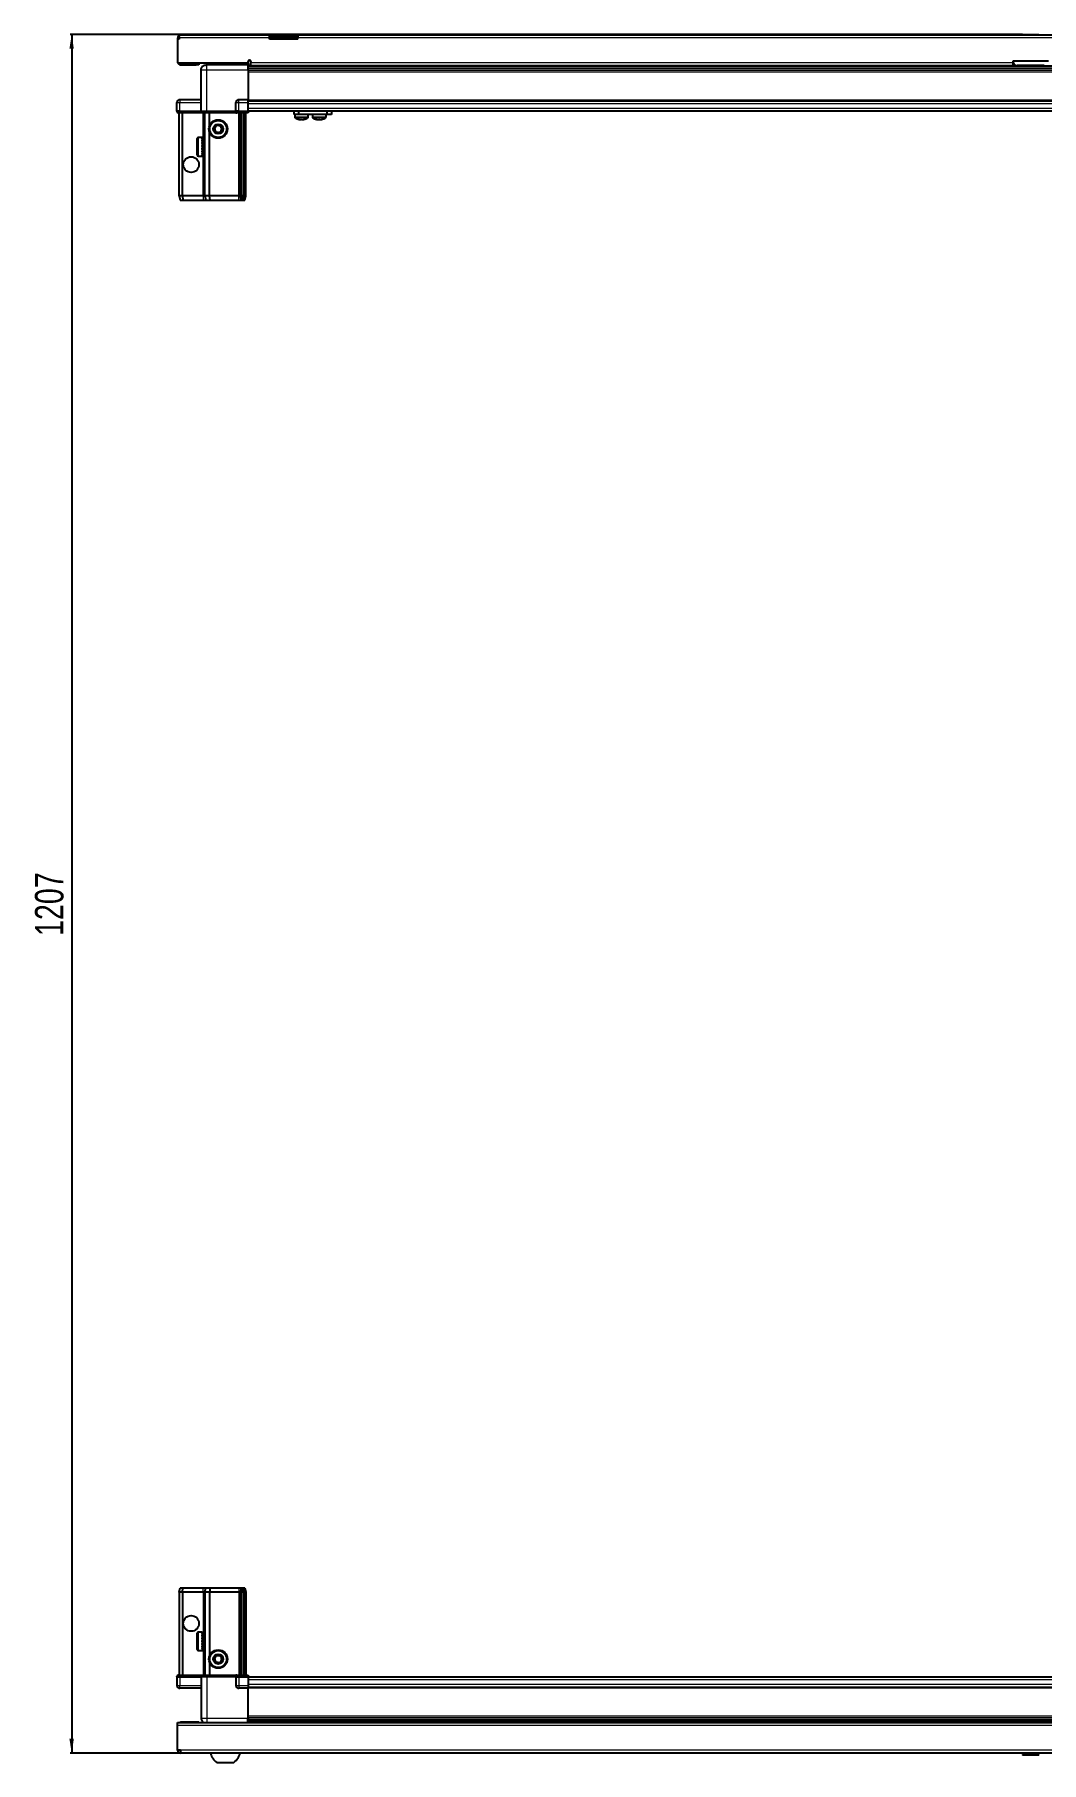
# Model space of a CAD drawing. Header units: millimetres. Extents: x 1319 to 5460, y -638 to 1773.
# Drawn here: x 1375 to 2082, y -638 to 575 of the extents above; entities that cross this region are included whole.
import ezdxf

# ---------------------------------------------------------------- set-up
doc = ezdxf.new("R2010")
doc.units = ezdxf.units.MM
doc.layers.add('FORMAT', color=7, linetype='Continuous')
doc.styles.add('SLDTEXTSTYLE0', font='TXT', dxfattribs={"width": 0.75})
doc.dimstyles.new('SLDDIMSTYLE0', dxfattribs={"dimtxt": 20, "dimasz": 10, "dimexe": 0, "dimexo": 0.0625, "dimgap": 5, "dimtad": 2, "dimdec": 1, "dimrnd": 1e-09, "dimzin": 12, "dimdsep": 46, "dimtxsty": 'SLDTEXTSTYLE0', "dimsah": 1, "dimcen": 0.09, "dimadec": 0, "dimazin": 3, "dimtfac": 1, "dimtofl": 0, "dimtmove": 0, "dimatfit": 3, "dimfxl": 0, "dimfrac": 2, "dimtolj": 1, "dimtzin": 12, "dimarcsym": 0})

# ---------------------------------------------------------------- blocks, each defined once
blk = doc.blocks.new('_D_9')
at = {"layer": 'FORMAT'}
for p, q in [((2068.9, 575.4), (1399.7, 575.4)), ((1400.7, 575.4), (1400.7, -631.6)), ((1477.2, -631.6), (1399.7, -631.6))]:
    blk.add_line(p, q, dxfattribs=at)
for points in [[(1400.7, 575.4), (1399.1, 565.4), (1402.2, 565.4)], [(1400.7, -631.6), (1402.2, -621.6), (1399.1, -621.6)]]:
    blk.add_solid(points, dxfattribs=at)
at = {"layer": 'FORMAT', "insert": (1374.9, -57.7), "char_height": 20, "attachment_point": 1, "rotation": 90, "style": 'SLDTEXTSTYLE0'}
blk.add_mtext('1207', dxfattribs=at)

msp = doc.modelspace()

# ---------------------------------------------------------------- linework, layer by layer
at = {"color": 7, "linetype": 'Continuous', "lineweight": 25}
for p, q in [((1476.16, 572.98), (1475.16, 572.98)), ((1475.16, 572.98), (1475.16, 572.08)), ((1475.16, 572.08), (1475.16, 555.58)), ((1476.16, 572.08), (1475.16, 572.08)), ((1476.16, 572.98), (1476.16, 572.08)), ((1476.76, 575.08), (1539.66, 575.08)), ((1539.66, 572.98), (1539.66, 575.08)), ((1539.66, 575.08), (1549.66, 575.08)), ((1549.66, 573.58), (1539.66, 573.58)), ((1539.66, 572.08), (1539.66, 572.98)), ((1559.66, 572.08), (1539.66, 572.08)), ((1549.66, 575.08), (1559.66, 575.08)), ((1559.66, 573.58), (1549.66, 573.58)), ((1559.66, 575.08), (2589.66, 575.08)), ((1559.66, 575.08), (1559.66, 572.98)), ((1559.66, 572.08), (1559.66, 572.98)), ((2068.87, 575.38), (2068.87, 575.08)), ((2068.87, 575.38), (2080.44, 575.38)), ((2080.44, 575.08), (2080.44, 575.38)), ((1475.16, 555.58), (1524.66, 555.58)), ((1477.26, 554.08), (1488.16, 554.08)), ((1490.16, 554.08), (1488.16, 554.08)), ((1490.16, 555.58), (1490.16, 554.08)), ((1491.66, 521.58), (1491.66, 550.58)), ((1495.41, 555.58), (1495.41, 554.08)), ((1524.66, 554.08), (1495.66, 554.08)), ((1521.91, 554.08), (1521.91, 555.58)), ((1524.66, 555.58), (1524.66, 556.43)), ((1524.66, 555.58), (1524.66, 554.08)), ((1524.66, 553.43), (1548.53, 553.43)), ((2624.66, 551.64), (1524.66, 551.64)), ((2624.66, 551.6), (1524.66, 551.6)), ((1524.66, 550.58), (1524.66, 529.58)), ((1526.66, 556.43), (1526.66, 555.68)), ((1526.66, 553.58), (1526.66, 555.68)), ((1526.66, 553.58), (2062.16, 553.58)), ((1543.16, 553.58), (1543.16, 553.43)), ((1543.32, 553.58), (1543.32, 553.43)), ((1543.53, 553.58), (1543.53, 553.43)), ((1544.08, 553.58), (1544.08, 553.43)), ((1544.49, 553.58), (1544.49, 553.43)), ((1545.38, 553.58), (1545.38, 553.43)), ((1545.96, 553.58), (1545.96, 553.43)), ((1547.1, 553.58), (1547.1, 553.43)), ((1547.8, 553.58), (1547.8, 553.43)), ((1548.53, 553.43), (1549.07, 553.43)), ((1549.07, 553.58), (1549.07, 553.43)), ((1549.07, 553.43), (1549.08, 553.43)), ((1549.08, 553.43), (1549.81, 553.43)), ((1549.26, 553.58), (1549.26, 553.43)), ((1549.76, 553.58), (1549.76, 553.43)), ((1549.81, 553.58), (1549.81, 553.43)), ((1549.81, 553.43), (1550.78, 553.43)), ((1549.81, 553.43), (1549.81, 553.43)), ((1550.78, 553.43), (2598.53, 553.43)), ((1551.1, 553.58), (1551.1, 553.43)), ((1551.12, 553.58), (1551.12, 553.43)), ((1551.81, 553.58), (1551.81, 553.43)), ((1552.99, 553.58), (1552.99, 553.43)), ((1553.6, 553.58), (1553.6, 553.43)), ((1554.55, 553.58), (1554.55, 553.43)), ((1555.01, 553.58), (1555.01, 553.43)), ((1555.63, 553.58), (1555.63, 553.43)), ((1555.89, 553.58), (1555.89, 553.43)), ((1556.13, 553.58), (1556.13, 553.43)), ((1556.16, 553.58), (1556.16, 553.43)), ((2087.16, 556.58), (2062.16, 556.58)), ((2062.16, 556.58), (2062.16, 555.68)), ((2062.16, 555.68), (2062.16, 553.58)), ((2084.16, 553.58), (2065.16, 553.58)), ((1474.66, 521.58), (1474.66, 527.58)), ((1491.66, 529.58), (1476.66, 529.58)), ((1516.16, 521.58), (1516.16, 527.58)), ((1524.66, 529.58), (1518.16, 529.58)), ((1524.66, 527.58), (1524.66, 529.58)), ((1524.66, 528.93), (2624.66, 528.93)), ((1524.66, 521.58), (1524.66, 527.58)), ((1474.66, 521.58), (1474.66, 521.25)), ((1476.66, 521.58), (1474.66, 521.58)), ((1474.66, 521.58), (1474.66, 521.25)), ((1474.66, 521.58), (1474.66, 521.58)), ((1474.66, 521.25), (1475.16, 520.38)), ((1474.66, 521.25), (1475.16, 520.38)), ((1475.16, 520.38), (1476.66, 520.38)), ((1476.16, 462.08), (1476.16, 520.38)), ((1476.66, 521.58), (1491.46, 521.58)), ((1491.46, 520.38), (1476.66, 520.38)), ((1478.66, 462.08), (1478.66, 520.38)), ((1491.46, 521.58), (1491.66, 521.58)), ((1491.66, 520.38), (1491.46, 520.38)), ((1491.66, 521.58), (1491.66, 520.38)), ((1491.66, 521.58), (1495.66, 521.58)), ((1495.66, 520.38), (1491.66, 520.38)), ((1494.16, 462.08), (1494.16, 520.38)), ((1495.66, 521.58), (1515.96, 521.58)), ((1515.96, 520.38), (1495.66, 520.38)), ((1497.66, 511.58), (1497.66, 520.38)), ((1515.96, 521.58), (1516.16, 521.58)), ((1516.16, 520.38), (1515.96, 520.38)), ((1516.16, 521.58), (1516.16, 520.38)), ((1518.16, 521.58), (1516.16, 521.58)), ((1516.16, 521.58), (1518.16, 521.58)), ((1516.16, 520.38), (1516.83, 520.38)), ((1524.66, 520.38), (1516.83, 520.38)), ((1518.16, 521.58), (1524.66, 521.58)), ((1518.16, 521.25), (1524.66, 521.25)), ((1519.16, 462.08), (1519.16, 520.38)), ((1520.16, 462.08), (1520.16, 520.38)), ((1521.66, 462.08), (1521.66, 520.38)), ((1523.16, 462.08), (1523.16, 520.38)), ((1524.66, 521.73), (2624.66, 521.73)), ((1524.66, 521.58), (1524.66, 521.25)), ((1524.66, 521.25), (1524.66, 520.38)), ((1557.11, 519.23), (1557.11, 521.73)), ((1560.11, 519.23), (1557.11, 519.23)), ((1557.46, 519.23), (1557.46, 517.32)), ((1560.11, 521.73), (1560.11, 519.23)), ((1580.31, 519.23), (1560.11, 519.23)), ((1566.96, 517.32), (1566.96, 519.23)), ((1569.91, 519.23), (1569.91, 517.32)), ((1569.96, 519.23), (1569.96, 517.32)), ((1579.46, 517.32), (1579.46, 519.23)), ((1580.31, 519.23), (1580.31, 521.73)), ((1583.31, 519.23), (1580.31, 519.23)), ((1583.31, 521.73), (1583.31, 519.23)), ((1488.96, 490.88), (1488.96, 502.28)), ((1492.66, 503.08), (1489.76, 503.08)), ((1492.16, 502.99), (1492.66, 502.99)), ((1492.16, 502.99), (1492.16, 502.82)), ((1492.16, 502.82), (1492.66, 502.82)), ((1492.16, 502.33), (1492.66, 502.33)), ((1492.16, 502.33), (1492.16, 501.95)), ((1492.16, 501.95), (1492.66, 501.95)), ((1492.16, 501.12), (1492.66, 501.12)), ((1492.16, 501.12), (1492.16, 500.56)), ((1492.16, 500.56), (1492.66, 500.56)), ((1492.16, 499.46), (1492.66, 499.46)), ((1492.16, 499.46), (1492.16, 498.78)), ((1492.16, 498.78), (1492.66, 498.78)), ((1492.66, 502.99), (1492.66, 503.08)), ((1492.66, 502.82), (1492.66, 502.99)), ((1492.66, 502.33), (1492.66, 502.82)), ((1492.66, 501.95), (1492.66, 502.33)), ((1492.66, 501.12), (1492.66, 501.95)), ((1492.66, 500.56), (1492.66, 501.12)), ((1492.76, 500.98), (1492.66, 500.98)), ((1492.66, 499.46), (1492.66, 500.56)), ((1492.66, 498.78), (1492.66, 499.46)), ((1492.66, 497.51), (1492.66, 498.78)), ((1492.76, 499.47), (1492.76, 500.98)), ((1492.76, 492.18), (1492.76, 499.47)), ((1493.64, 499.89), (1493.16, 500.58)), ((1493.16, 492.58), (1493.16, 500.58)), ((1494.12, 500.58), (1493.64, 499.89)), ((1493.64, 493.27), (1493.64, 499.89)), ((1494.16, 500.58), (1494.12, 500.58)), ((1494.12, 492.58), (1494.12, 500.58)), ((1497.66, 462.08), (1497.66, 506.58)), ((1489.76, 490.08), (1492.66, 490.08)), ((1492.16, 497.51), (1492.66, 497.51)), ((1492.16, 497.51), (1492.16, 496.78)), ((1492.16, 497.21), (1492.66, 497.21)), ((1492.16, 496.78), (1492.66, 496.78)), ((1492.16, 495.48), (1492.66, 495.48)), ((1492.16, 495.48), (1492.16, 494.76)), ((1492.16, 495.35), (1492.66, 495.35)), ((1492.16, 494.76), (1492.66, 494.76)), ((1492.16, 493.56), (1492.66, 493.56)), ((1492.16, 493.56), (1492.16, 492.92)), ((1492.16, 492.92), (1492.66, 492.92)), ((1492.16, 491.93), (1492.66, 491.93)), ((1492.16, 491.93), (1492.16, 491.44)), ((1492.16, 491.44), (1492.66, 491.44)), ((1492.16, 490.75), (1492.66, 490.75)), ((1492.16, 490.75), (1492.16, 490.46)), ((1492.16, 490.46), (1492.66, 490.46)), ((1492.16, 490.15), (1492.66, 490.15)), ((1492.16, 490.15), (1492.16, 490.08)), ((1492.16, 490.08), (1492.66, 490.08)), ((1492.66, 497.21), (1492.66, 497.51)), ((1492.66, 495.48), (1492.66, 496.78)), ((1492.66, 494.76), (1492.66, 495.35)), ((1492.66, 493.56), (1492.66, 494.76)), ((1492.66, 492.92), (1492.66, 493.56)), ((1492.66, 491.93), (1492.66, 492.92)), ((1492.66, 492.18), (1492.76, 492.18)), ((1492.66, 491.44), (1492.66, 491.93)), ((1492.66, 490.75), (1492.66, 491.44)), ((1492.66, 490.46), (1492.66, 490.75)), ((1492.66, 490.15), (1492.66, 490.46)), ((1492.66, 490.08), (1492.66, 490.15)), ((1492.66, 490.08), (1492.66, 490.08)), ((1493.16, 492.58), (1493.64, 493.27)), ((1493.64, 493.27), (1494.12, 492.58)), ((1494.12, 492.58), (1494.16, 492.58)), ((1476.16, 462.08), (1476.96, 459.08)), ((1478.66, 462.08), (1476.16, 462.08)), ((1493.16, 462.08), (1478.66, 462.08)), ((1478.66, 462.08), (1478.81, 459.08)), ((1494.16, 462.08), (1493.16, 462.08)), ((1497.66, 462.08), (1494.16, 462.08)), ((1494.16, 462.08), (1494.96, 459.08)), ((1518.16, 462.08), (1497.66, 462.08)), ((1497.99, 459.08), (1497.66, 462.08)), ((1519.16, 462.08), (1518.16, 462.08)), ((1520.16, 462.08), (1519.16, 462.08)), ((1519.96, 459.08), (1519.16, 462.08)), ((1521.66, 462.08), (1520.16, 462.08)), ((1520.7, 459.08), (1520.16, 462.08)), ((1521.2, 459.08), (1521.66, 462.08)), ((1523.16, 462.08), (1521.66, 462.08)), ((1522.35, 459.08), (1523.16, 462.08)), ((1476.96, 459.08), (1478.81, 459.08)), ((1478.81, 459.08), (1493.16, 459.08)), ((1493.16, 459.08), (1494.96, 459.08)), ((1494.96, 459.08), (1497.99, 459.08)), ((1497.99, 459.08), (1518.16, 459.08)), ((1518.16, 459.08), (1519.96, 459.08)), ((1519.96, 459.08), (1520.7, 459.08)), ((1520.7, 459.08), (1521.2, 459.08)), ((1521.2, 459.08), (1522.35, 459.08)), ((1476.16, -518.62), (1476.96, -515.62)), ((1476.16, -518.62), (1476.16, -576.92)), ((1478.66, -518.62), (1476.16, -518.62)), ((1476.96, -515.62), (1478.81, -515.62)), ((1478.66, -518.62), (1478.81, -515.62)), ((1478.66, -518.62), (1478.66, -576.92)), ((1493.16, -518.62), (1478.66, -518.62)), ((1478.81, -515.62), (1493.16, -515.62)), ((1493.16, -515.62), (1494.96, -515.62)), ((1494.16, -518.62), (1493.16, -518.62)), ((1494.16, -518.62), (1494.96, -515.62)), ((1497.66, -518.62), (1494.16, -518.62)), ((1494.16, -518.62), (1494.16, -576.92)), ((1494.96, -515.62), (1497.99, -515.62)), ((1497.99, -515.62), (1497.66, -518.62)), ((1497.66, -518.62), (1497.66, -563.12)), ((1518.16, -518.62), (1497.66, -518.62)), ((1497.99, -515.62), (1518.16, -515.62)), ((1518.16, -515.62), (1519.96, -515.62)), ((1519.16, -518.62), (1518.16, -518.62)), ((1519.96, -515.62), (1519.16, -518.62)), ((1519.16, -518.62), (1519.16, -576.92)), ((1520.16, -518.62), (1519.16, -518.62)), ((1519.96, -515.62), (1520.7, -515.62)), ((1520.7, -515.62), (1520.16, -518.62)), ((1520.16, -518.62), (1520.16, -576.92)), ((1521.66, -518.62), (1520.16, -518.62)), ((1520.7, -515.62), (1521.2, -515.62)), ((1521.2, -515.62), (1522.35, -515.62)), ((1521.2, -515.62), (1521.66, -518.62)), ((1521.66, -518.62), (1521.66, -576.92)), ((1523.16, -518.62), (1521.66, -518.62)), ((1522.35, -515.62), (1523.16, -518.62)), ((1523.16, -518.62), (1523.16, -576.92)), ((1488.96, -558.82), (1488.96, -547.42)), ((1492.16, -546.62), (1489.76, -546.62)), ((1492.16, -546.62), (1492.16, -546.63)), ((1492.16, -546.63), (1492.66, -546.63)), ((1492.16, -546.81), (1492.66, -546.81)), ((1492.16, -546.81), (1492.16, -547.03)), ((1492.16, -547.03), (1492.66, -547.03)), ((1492.16, -547.61), (1492.66, -547.61)), ((1492.16, -547.61), (1492.16, -548.03)), ((1492.16, -548.03), (1492.66, -548.03)), ((1492.16, -548.94), (1492.66, -548.94)), ((1492.16, -548.94), (1492.16, -549.53)), ((1492.16, -549.53), (1492.66, -549.53)), ((1492.16, -550.68), (1492.66, -550.68)), ((1492.16, -550.68), (1492.16, -551.38)), ((1492.16, -551.38), (1492.66, -551.38)), ((1492.16, -552.67), (1492.66, -552.67)), ((1492.16, -552.67), (1492.16, -553.4)), ((1492.16, -552.81), (1492.66, -552.81)), ((1492.16, -553.31), (1492.66, -553.31)), ((1492.16, -553.4), (1492.66, -553.4)), ((1492.16, -554.69), (1492.66, -554.69)), ((1492.16, -554.69), (1492.16, -555.4)), ((1492.16, -555.4), (1492.66, -555.4)), ((1492.16, -556.56), (1492.66, -556.56)), ((1492.16, -556.56), (1492.16, -557.17)), ((1492.16, -557.17), (1492.66, -557.17)), ((1492.16, -558.1), (1492.66, -558.1)), ((1492.16, -558.1), (1492.16, -558.54)), ((1492.66, -546.81), (1492.66, -546.63)), ((1492.66, -547.03), (1492.66, -546.81)), ((1492.66, -547.61), (1492.66, -547.03)), ((1492.66, -548.03), (1492.66, -547.61)), ((1492.66, -548.94), (1492.66, -548.03)), ((1492.76, -548.72), (1492.66, -548.72)), ((1492.66, -549.53), (1492.66, -548.94)), ((1492.66, -550.68), (1492.66, -549.53)), ((1492.66, -551.38), (1492.66, -550.68)), ((1492.66, -552.67), (1492.66, -551.38)), ((1492.66, -552.81), (1492.66, -552.67)), ((1492.66, -553.4), (1492.66, -553.31)), ((1492.66, -554.69), (1492.66, -553.4)), ((1492.66, -555.4), (1492.66, -554.69)), ((1492.66, -556.56), (1492.66, -555.4)), ((1492.66, -557.17), (1492.66, -556.56)), ((1492.66, -558.1), (1492.66, -557.17)), ((1492.66, -557.52), (1492.76, -557.52)), ((1492.66, -558.54), (1492.66, -558.1)), ((1492.76, -557.52), (1492.76, -548.72)), ((1493.64, -549.81), (1493.16, -549.12)), ((1493.16, -557.12), (1493.16, -549.12)), ((1493.16, -557.12), (1493.64, -556.43)), ((1494.12, -549.12), (1493.64, -549.81)), ((1493.64, -556.43), (1493.64, -549.81)), ((1493.64, -556.43), (1494.12, -557.12)), ((1494.16, -549.12), (1494.12, -549.12)), ((1494.12, -557.12), (1494.12, -549.12)), ((1494.12, -557.12), (1494.16, -557.12)), ((1489.76, -559.62), (1492.16, -559.62)), ((1492.16, -558.54), (1492.66, -558.54)), ((1492.16, -559.15), (1492.66, -559.15)), ((1492.16, -559.15), (1492.16, -559.38)), ((1492.16, -559.38), (1492.66, -559.38)), ((1492.16, -559.6), (1492.66, -559.6)), ((1492.16, -559.6), (1492.16, -559.62)), ((1492.16, -559.61), (1492.66, -559.61)), ((1492.66, -559.15), (1492.66, -558.54)), ((1492.66, -559.38), (1492.66, -559.15)), ((1492.66, -559.6), (1492.66, -559.38)), ((1492.66, -559.61), (1492.66, -559.6)), ((1497.66, -568.12), (1497.66, -576.92)), ((1475.16, -576.92), (1474.66, -577.79)), ((1474.66, -578.12), (1474.66, -577.79)), ((1474.66, -578.12), (1476.66, -578.12)), ((1474.66, -578.12), (1474.66, -584.12)), ((1476.66, -576.92), (1475.16, -576.92)), ((1476.66, -576.92), (1491.46, -576.92)), ((1491.46, -578.12), (1476.66, -578.12)), ((1476.66, -578.12), (1491.46, -578.12)), ((1491.46, -576.92), (1491.66, -576.92)), ((1491.66, -578.12), (1491.46, -578.12)), ((1491.66, -578.12), (1491.66, -576.92)), ((1491.66, -576.92), (1495.66, -576.92)), ((1495.66, -578.12), (1491.66, -578.12)), ((1491.66, -578.12), (1491.66, -607.12)), ((1495.66, -576.92), (1515.96, -576.92)), ((1515.96, -578.12), (1495.66, -578.12)), ((1515.96, -576.92), (1516.16, -576.92)), ((1516.16, -578.12), (1515.96, -578.12)), ((1516.16, -578.12), (1516.16, -576.92)), ((1516.83, -576.92), (1516.16, -576.92)), ((1516.16, -578.12), (1518.16, -578.12)), ((1516.16, -578.12), (1516.16, -584.12)), ((1516.83, -576.92), (1524.66, -576.92)), ((1524.66, -577.79), (1518.16, -577.79)), ((1524.66, -578.12), (1518.16, -578.12)), ((1518.16, -578.12), (1524.66, -578.12)), ((1524.66, -576.92), (1524.66, -577.79)), ((1524.66, -577.79), (1524.66, -577.79)), ((1524.66, -578.12), (1524.66, -577.79)), ((1524.66, -578.12), (1524.66, -578.12)), ((1524.66, -578.12), (1524.66, -584.12)), ((2624.66, -578.27), (1524.66, -578.27)), ((1491.66, -586.12), (1476.66, -586.12)), ((1524.66, -586.12), (1518.16, -586.12)), ((1524.66, -584.12), (1524.66, -586.12)), ((2624.66, -585.47), (1524.66, -585.47)), ((1524.66, -607.12), (1524.66, -586.12)), ((1475.16, -610.12), (2674.16, -610.12)), ((1475.16, -612.22), (1475.16, -610.12)), ((1475.16, -629.52), (1475.16, -612.22)), ((1490.16, -610.02), (1477.26, -610.02)), ((1490.16, -610.02), (1490.16, -610.12)), ((1524.51, -610.12), (1524.51, -607.12)), ((1524.66, -608.14), (2624.66, -608.14)), ((1524.66, -608.18), (2624.66, -608.18)), ((1548.53, -609.97), (1524.66, -609.97)), ((1543.16, -610.12), (1543.16, -609.97)), ((1543.2, -610.12), (1543.2, -609.97)), ((1543.47, -610.12), (1543.47, -609.97)), ((1543.73, -610.12), (1543.73, -609.97)), ((1544.38, -610.12), (1544.38, -609.97)), ((1544.84, -610.12), (1544.84, -609.97)), ((1545.81, -610.12), (1545.81, -609.97)), ((1546.43, -610.12), (1546.43, -609.97)), ((1547.62, -610.12), (1547.62, -609.97)), ((1548.28, -610.12), (1548.28, -609.97)), ((1548.33, -610.12), (1548.33, -609.97)), ((1549.62, -609.97), (1548.53, -609.97)), ((1550.35, -609.97), (1549.62, -609.97)), ((1549.62, -610.12), (1549.62, -609.97)), ((1549.62, -609.97), (1549.62, -609.97)), ((1549.63, -610.12), (1549.63, -609.97)), ((1550.13, -610.12), (1550.13, -609.97)), ((1550.36, -609.97), (1550.35, -609.97)), ((1550.36, -610.12), (1550.36, -609.97)), ((1550.78, -609.97), (1550.36, -609.97)), ((2598.53, -609.97), (1550.78, -609.97)), ((1551.63, -610.12), (1551.63, -609.97)), ((1552.32, -610.12), (1552.32, -609.97)), ((1553.45, -610.12), (1553.45, -609.97)), ((1554.02, -610.12), (1554.02, -609.97)), ((1554.9, -610.12), (1554.9, -609.97)), ((1555.3, -610.12), (1555.3, -609.97)), ((1555.83, -610.12), (1555.83, -609.97)), ((1556.02, -610.12), (1556.02, -609.97)), ((1556.16, -610.12), (1556.16, -609.97)), ((1477.26, -629.52), (1475.16, -629.52)), ((1477.26, -629.52), (1477.26, -631.62)), ((2672.06, -631.62), (1477.26, -631.62)), ((1502.66, -638.22), (1514.66, -638.22)), ((2069.86, -631.62), (2068.87, -632.6)), ((2068.87, -632.6), (2068.87, -633.12)), ((2080.44, -632.6), (2068.87, -632.6)), ((2080.44, -633.12), (2068.87, -633.12)), ((2080.44, -632.6), (2079.46, -631.62)), ((2080.44, -633.12), (2080.44, -632.6))]:
    msp.add_line(p, q, dxfattribs=at)
at = {"color": 8, "linetype": 'Continuous', "lineweight": 18}
for p, q in [((1539.66, 572.98), (1476.16, 572.98)), ((1549.66, 573.58), (1549.66, 575.08)), ((2589.66, 572.98), (1559.66, 572.98)), ((1477.26, 555.58), (1477.26, 554.08)), ((1488.16, 554.08), (1488.16, 555.58)), ((1495.66, 550.58), (1524.66, 550.58)), ((1495.66, 521.58), (1495.66, 550.58)), ((1524.66, 554.08), (1526.66, 554.08)), ((2624.66, 552.84), (1524.66, 552.84)), ((1524.66, 550.4), (2624.66, 550.4)), ((2624.66, 548.98), (1524.66, 548.98)), ((1526.66, 555.68), (2062.16, 555.68)), ((2062.16, 554.08), (2063.5, 554.08)), ((1474.66, 527.58), (1476.66, 527.58)), ((1476.66, 529.58), (1476.66, 527.58)), ((1476.66, 527.58), (1491.66, 527.58)), ((1476.66, 521.58), (1476.66, 527.58)), ((1516.16, 527.58), (1518.16, 527.58)), ((1518.16, 527.58), (1518.16, 529.58)), ((1518.16, 527.58), (1524.66, 527.58)), ((1518.16, 521.58), (1518.16, 527.58)), ((1524.66, 529.58), (2624.66, 529.58)), ((1524.66, 526.93), (2624.66, 526.93)), ((1524.66, 523.73), (2624.66, 523.73)), ((1476.66, 521.58), (1476.66, 520.38)), ((1491.46, 520.38), (1491.46, 521.58)), ((1493.16, 500.58), (1493.16, 520.38)), ((1495.66, 521.58), (1495.66, 520.38)), ((1515.96, 520.38), (1515.96, 521.58)), ((1518.16, 521.58), (1518.16, 521.25)), ((1518.16, 462.08), (1518.16, 520.38)), ((1566.96, 517.32), (1557.46, 517.32)), ((1566.76, 516.96), (1557.65, 516.96)), ((1569.96, 517.32), (1569.91, 517.32)), ((1579.46, 517.32), (1569.96, 517.32)), ((1570.15, 516.96), (1570.1, 516.96)), ((1579.26, 516.96), (1570.15, 516.96)), ((1489.76, 490.08), (1489.76, 503.08)), ((1493.16, 462.08), (1493.16, 492.58)), ((1493.16, 462.08), (1493.16, 459.08)), ((1518.16, 459.08), (1518.16, 462.08)), ((1493.16, -518.62), (1493.16, -515.62)), ((1493.16, -518.62), (1493.16, -549.12)), ((1518.16, -515.62), (1518.16, -518.62)), ((1518.16, -518.62), (1518.16, -576.92)), ((1489.76, -559.62), (1489.76, -546.62)), ((1493.16, -557.12), (1493.16, -576.92)), ((1476.66, -578.12), (1476.66, -576.92)), ((1476.66, -578.12), (1476.66, -584.12)), ((1491.46, -578.12), (1491.46, -576.92)), ((1495.66, -578.12), (1495.66, -576.92)), ((1495.66, -578.12), (1495.66, -607.12)), ((1515.96, -578.12), (1515.96, -576.92)), ((1518.16, -578.12), (1518.16, -577.79)), ((1518.16, -578.12), (1518.16, -584.12)), ((1524.66, -578.12), (1524.66, -577.79)), ((2624.66, -580.27), (1524.66, -580.27)), ((1474.66, -584.12), (1476.66, -584.12)), ((1476.66, -584.12), (1491.66, -584.12)), ((1476.66, -586.12), (1476.66, -584.12)), ((1516.16, -584.12), (1518.16, -584.12)), ((1518.16, -584.12), (1524.66, -584.12)), ((1518.16, -584.12), (1518.16, -586.12)), ((2624.66, -583.47), (1524.66, -583.47)), ((2624.66, -586.12), (1524.66, -586.12)), ((1524.66, -605.52), (2624.66, -605.52)), ((2674.16, -612.22), (1475.16, -612.22)), ((1477.26, -610.12), (1477.26, -610.02)), ((1495.66, -607.12), (1524.66, -607.12)), ((2624.66, -606.94), (1524.66, -606.94)), ((1524.66, -609.38), (2624.66, -609.38)), ((2672.06, -629.52), (1477.26, -629.52))]:
    msp.add_line(p, q, dxfattribs=at)
at = {"color": 7, "linetype": 'Continuous', "lineweight": 25, "flags": 128}
msp.add_lwpolyline([(1477.26, -610.02), (1476.85, -610.06), (1476.62, -610.12)], dxfattribs=at)
at = {"color": 7, "linetype": 'Continuous', "lineweight": 25}
for centre, radius in [((1503.66, 509.08), 6.5), ((1503.66, 509.08), 3.46), ((1484.66, 484.08), 5.5), ((1484.66, -540.62), 5.5), ((1503.66, -565.62), 6.5), ((1503.66, -565.62), 3.46)]:
    msp.add_circle(centre, radius, dxfattribs=at)
at = {"color": 8, "linetype": 'Continuous', "lineweight": 18}
for centre in [(1503.66, 509.08), (1503.66, -565.62)]:
    msp.add_circle(centre, 5.7, dxfattribs=at)
at = {"color": 7, "linetype": 'Continuous', "lineweight": 25}
for centre, radius, start, end in [((1477.26, 556.18), 2.1, 196.60155, 270), ((1525.66, 556.43), 1, 0, 180), ((2065.16, 556.58), 3, 180, 270), ((1476.66, 527.58), 2, 90, 180), ((1518.16, 527.58), 2, 90, 180), ((1503.66, 509.08), 2.5, 134.92207, 194.92207), ((1503.66, 509.08), 2.5, 74.92207, 134.92207), ((1503.66, 509.08), 2.5, 14.92207, 74.92207), ((1503.66, 509.08), 2.5, 314.92207, 14.92207), ((1557.91, 517.32), 0.45, 180, 235.28209), ((1562.21, 523.53), 8, 235.28209, 258.9392), ((1562.21, 523.53), 8, 281.00757, 304.71791), ((1566.51, 517.32), 0.45, 304.71791, 0), ((1570.36, 517.32), 0.45, 180, 235.28209), ((1570.41, 517.32), 0.45, 180, 235.28209), ((1574.66, 523.53), 8, 235.28209, 255.8287), ((1574.71, 523.53), 8, 235.28209, 259.06255), ((1574.71, 523.53), 8, 280.87532, 304.71791), ((1579.01, 517.32), 0.45, 304.71791, 0), ((1489.76, 502.28), 0.8, 90, 180), ((1493.16, 500.98), 0.4, 180, 270), ((1503.66, 509.08), 2.5, 194.92207, 254.92207), ((1503.66, 509.08), 2.5, 254.92207, 314.92207), ((1489.76, 490.88), 0.8, 180, 270), ((1493.16, 492.18), 0.4, 90, 180), ((1489.76, -547.42), 0.8, 90, 180), ((1493.16, -548.72), 0.4, 180, 270), ((1493.16, -557.52), 0.4, 90, 180), ((1489.76, -558.82), 0.8, 180, 270), ((1503.66, -565.62), 2.5, 147.37605, 207.37605), ((1503.66, -565.62), 2.5, 207.37605, 267.37605), ((1503.66, -565.62), 2.5, 87.37605, 147.37605), ((1503.66, -565.62), 2.5, 267.37605, 327.37605), ((1503.66, -565.62), 2.5, 27.37605, 87.37605), ((1503.66, -565.62), 2.5, 327.37605, 27.37605), ((1476.66, -584.12), 2, 180, 270), ((1518.16, -584.12), 2, 180, 270), ((1477.26, -629.52), 2.1, 180, 270), ((1477.26, -629.52), 0.6, 180, 270), ((1509.68, -628.6), 11.91, 194.70035, 233.8734), ((1507.63, -628.6), 11.91, 306.1266, 345.29965)]:
    msp.add_arc(centre, radius, start, end, dxfattribs=at)
for centre, start_param, end_param in [((1518.16, 517.78), 0, 0.7227342), ((1518.16, -574.32), 2.4188584, 3.1415927)]:
    msp.add_ellipse(centre, major_axis=(0, 3.46), ratio=0.5773503, start_param=start_param, end_param=end_param, dxfattribs=at)
for points, knots in [([(1476.76, 574.99), (1476.68, 574.98), (1476.36, 574.93), (1475.87, 574.6), (1475.4, 574.05), (1475.18, 573.47), (1475.16, 573.11), (1475.16, 572.98)], [0, 0, 0, 0, 0.0892624, 0.3475085, 0.6057515, 0.8639944, 1, 1, 1, 1]), ([(1476.16, 572.98), (1476.2, 573.23), (1476.29, 573.73), (1476.43, 574.37), (1476.56, 574.83), (1476.67, 575.05), (1476.73, 575.07), (1476.76, 575.08)], [0, 0, 0, 0, 0.2302553, 0.4485219, 0.6667858, 0.8850496, 1, 1, 1, 1]), ([(1491.66, 550.58), (1491.7, 551.02), (1491.78, 551.7), (1492.21, 552.51), (1492.66, 553.07), (1493.22, 553.53), (1494.04, 553.96), (1494.72, 554.03), (1495.16, 554.08)], [0, 0, 0, 0, 0.2394568, 0.3683607, 0.5, 0.6316393, 0.7605432, 1, 1, 1, 1]), ([(1495.66, 554.08), (1495.59, 554.08), (1495.46, 554.08), (1495.3, 554.08), (1495.18, 554.08), (1495.16, 554.08), (1495.16, 554.08)], [0, 0, 0, 0, 0.2493943, 0.5003335, 0.7501667, 1, 1, 1, 1]), ([(1524.66, 550.58), (1524.66, 550.97), (1524.66, 551.76), (1524.66, 552.81), (1524.66, 553.6), (1524.66, 554.02), (1524.66, 554.06), (1524.66, 554.08)], [0, 0, 0, 0, 0.2146939, 0.4293877, 0.6440816, 0.8587754, 1, 1, 1, 1]), ([(1500.87, 509.83), (1501.24, 510.2), (1501.92, 510.88), (1502.6, 511.55), (1502.91, 511.87)], [0, 0, 0, 0, 0.53468586, 1, 1, 1, 1]), ([(1501.61, 507.04), (1501.52, 507.38), (1501.31, 508.17), (1501.06, 509.13), (1500.9, 509.71), (1500.87, 509.83)], [0, 0, 0, 0, 0.3629006, 0.8668753, 1, 1, 1, 1]), ([(1502.91, 511.87), (1503.41, 511.74), (1504.34, 511.49), (1505.27, 511.24), (1505.7, 511.12)], [0, 0, 0, 0, 0.5346859, 1, 1, 1, 1]), ([(1505.7, 511.12), (1505.73, 511), (1505.89, 510.42), (1506.14, 509.46), (1506.36, 508.66), (1506.44, 508.33)], [0, 0, 0, 0, 0.1331247, 0.6370994, 1, 1, 1, 1]), ([(1560.71, 515.68), (1560.71, 515.68), (1560.71, 515.67), (1560.57, 515.7), (1560.39, 515.76), (1560.24, 515.81), (1560.17, 515.84), (1560.15, 515.85), (1560.16, 515.85), (1560.17, 515.85), (1560.19, 515.85), (1560.26, 515.84), (1560.55, 515.77), (1560.93, 515.7), (1561.34, 515.67), (1561.62, 515.69), (1561.77, 515.76), (1561.88, 515.83), (1561.95, 515.85), (1561.97, 515.85), (1562, 515.85), (1562.02, 515.85), (1562.06, 515.85), (1562.16, 515.81), (1562.32, 515.75), (1562.54, 515.69), (1562.84, 515.67), (1563.18, 515.69), (1563.49, 515.74), (1563.73, 515.79), (1563.84, 515.82), (1563.93, 515.83), (1563.98, 515.85), (1564.02, 515.85), (1564.03, 515.85), (1564.04, 515.85), (1564.04, 515.85)], [0, 0, 0, 0, 0.0260981, 0.0798373, 0.1372046, 0.1783571, 0.1990393, 0.2033396, 0.2076895, 0.2107229, 0.2145438, 0.2214795, 0.2486016, 0.3557772, 0.404897, 0.4544227, 0.54605, 0.5914038, 0.5971187, 0.6013251, 0.6043817, 0.6074438, 0.6119905, 0.6242286, 0.6785193, 0.7597502, 0.8043048, 0.8490258, 0.923625, 0.9513598, 0.9687075, 0.9799959, 0.9911421, 0.9954732, 0.998845, 1, 1, 1, 1]), ([(1564.04, 515.85), (1564.04, 515.85), (1564.05, 515.85), (1564.05, 515.85), (1564.01, 515.81), (1563.87, 515.75), (1563.73, 515.69), (1563.68, 515.67), (1563.72, 515.68), (1563.74, 515.68)], [0, 0, 0, 0, 0.0151829, 0.0365363, 0.0956997, 0.3601423, 0.6752387, 0.8745348, 1, 1, 1, 1]), ([(1573.19, 515.68), (1573.2, 515.68), (1573.22, 515.67), (1573.07, 515.72), (1572.92, 515.78), (1572.8, 515.84), (1572.8, 515.85), (1572.8, 515.85), (1572.81, 515.85), (1572.84, 515.85), (1572.93, 515.83), (1573.27, 515.75), (1573.69, 515.68), (1574.13, 515.67), (1574.35, 515.7), (1574.51, 515.76), (1574.63, 515.81), (1574.71, 515.84), (1574.76, 515.85), (1574.79, 515.85), (1574.81, 515.85), (1574.84, 515.85), (1574.9, 515.84), (1575.03, 515.77), (1575.18, 515.7), (1575.49, 515.67), (1575.87, 515.69), (1576.26, 515.76), (1576.56, 515.83), (1576.67, 515.85), (1576.69, 515.85), (1576.7, 515.85), (1576.71, 515.85), (1576.71, 515.85), (1576.65, 515.81), (1576.47, 515.75), (1576.27, 515.69), (1576.23, 515.68), (1576.22, 515.68)], [0, 0, 0, 0, 0.0283629, 0.0806823, 0.1383562, 0.1672924, 0.1709175, 0.1737955, 0.1766977, 0.1800498, 0.1863992, 0.2130773, 0.319019, 0.3539804, 0.3992833, 0.4476446, 0.4823368, 0.4997721, 0.5033973, 0.5070643, 0.5096216, 0.5128427, 0.5186896, 0.5415539, 0.6319042, 0.6733129, 0.7150637, 0.7923067, 0.8305407, 0.8353583, 0.8389044, 0.8414812, 0.8440625, 0.8478955, 0.8582124, 0.9039802, 0.9724588, 1, 1, 1, 1]), ([(1504.4, 506.29), (1503.9, 506.43), (1502.97, 506.68), (1502.04, 506.93), (1501.61, 507.04)], [0, 0, 0, 0, 0.5346859, 1, 1, 1, 1]), ([(1506.44, 508.33), (1506.08, 507.97), (1505.4, 507.28), (1504.72, 506.61), (1504.4, 506.29)], [0, 0, 0, 0, 0.53468586, 1, 1, 1, 1]), ([(1500.77, -565.49), (1501.05, -565.05), (1501.57, -564.24), (1502.09, -563.43), (1502.33, -563.06)], [0, 0, 0, 0, 0.5346859, 1, 1, 1, 1]), ([(1502.1, -568.05), (1502.04, -567.94), (1501.77, -567.41), (1501.31, -566.52), (1500.93, -565.79), (1500.77, -565.49)], [0, 0, 0, 0, 0.1331247, 0.6370994, 1, 1, 1, 1]), ([(1504.98, -568.18), (1504.47, -568.16), (1503.51, -568.11), (1502.55, -568.07), (1502.1, -568.05)], [0, 0, 0, 0, 0.5346859, 1, 1, 1, 1]), ([(1502.33, -563.06), (1502.85, -563.08), (1503.81, -563.12), (1504.77, -563.17), (1505.21, -563.19)], [0, 0, 0, 0, 0.53468586, 1, 1, 1, 1]), ([(1506.54, -565.75), (1506.26, -566.19), (1505.74, -567), (1505.23, -567.81), (1504.98, -568.18)], [0, 0, 0, 0, 0.53468586, 1, 1, 1, 1]), ([(1505.21, -563.19), (1505.37, -563.49), (1505.75, -564.23), (1506.21, -565.11), (1506.48, -565.64), (1506.54, -565.75)], [0, 0, 0, 0, 0.3629006, 0.8668753, 1, 1, 1, 1]), ([(1491.66, -607.12), (1491.7, -607.56), (1491.78, -608.24), (1492.21, -609.05), (1492.67, -609.61), (1493.07, -609.97), (1493.33, -610.1), (1493.38, -610.12)], [0, 0, 0, 0, 0.36301846, 0.55843766, 0.75800394, 0.95757021, 1, 1, 1, 1]), ([(1524.66, -607.12), (1524.66, -607.51), (1524.66, -608.31), (1524.66, -609.32), (1524.66, -609.95), (1524.66, -610.11), (1524.66, -610.12)], [0, 0, 0, 0, 0.3255201, 0.6510403, 0.9765604, 1, 1, 1, 1])]:
    msp.add_open_spline(points, degree=3, knots=knots, dxfattribs=at)
at = {"color": 8, "linetype": 'Continuous', "lineweight": 18}
for points in [[(1491.66, 550.58), (1491.72, 550.58), (1491.84, 550.58), (1492.76, 550.58), (1494.08, 550.58), (1495.13, 550.58), (1495.66, 550.58)], [(1491.66, -607.12), (1491.72, -607.12), (1491.84, -607.12), (1492.76, -607.12), (1494.08, -607.12), (1495.13, -607.12), (1495.66, -607.12)]]:
    msp.add_open_spline(points, degree=3, dxfattribs=at)
for points, knots in [([(1495.66, 550.58), (1495.66, 551.02), (1495.66, 551.7), (1495.66, 552.51), (1495.66, 553.07), (1495.66, 553.53), (1495.66, 553.96), (1495.66, 554.03), (1495.66, 554.08)], [0, 0, 0, 0, 0.2394568, 0.3683607, 0.5, 0.6316393, 0.7605432, 1, 1, 1, 1]), ([(1495.66, -607.12), (1495.66, -607.56), (1495.66, -608.24), (1495.66, -609.05), (1495.66, -609.61), (1495.66, -609.97), (1495.66, -610.1), (1495.66, -610.12)], [0, 0, 0, 0, 0.3630185, 0.5584377, 0.7580039, 0.9575702, 1, 1, 1, 1])]:
    msp.add_open_spline(points, degree=3, knots=knots, dxfattribs=at)

# ---------------------------------------------------------------- dimensions: what is measured, and where the dimension line sits
at = {"layer": 'FORMAT'}
dim = msp.add_linear_dim(base=(1400.66, -631.62), p1=(2068.87, 575.38), p2=(1477.26, -631.62), angle=90, dimstyle='SLDDIMSTYLE0', dxfattribs=at)
dim.commit()
dim.dimension.update_dxf_attribs({"geometry": '_D_9', "text_midpoint": (1400.66, -28.12), "dimtype": 160})

doc.saveas('drawing.dxf')
